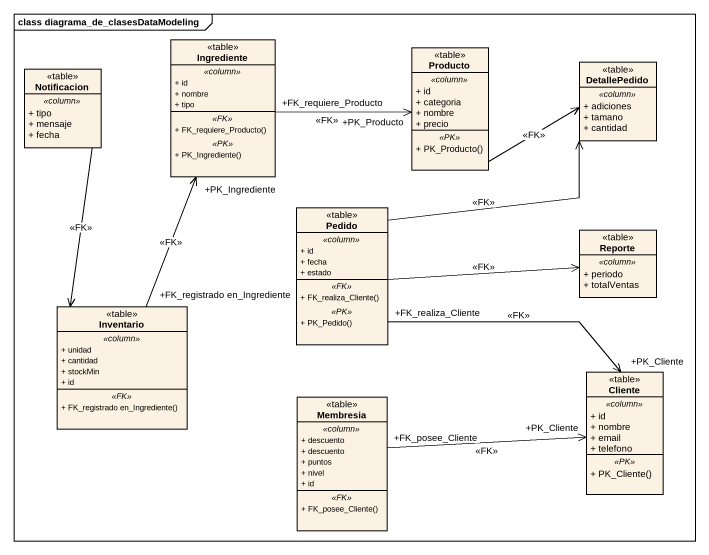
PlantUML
@startuml
mainframe class diagrama_de_clasesDataModeling
hide circle
hide empty members
skinparam classAttributeIconSize 0
class Ingrediente <<table>> {
  .. <<column>> ..
  + id
  + nombre
  + tipo
  .. <<FK>> ..
  + FK_requiere_Producto()
  .. <<PK>> ..
  + PK_Ingrediente()
}
class Notificacion <<table>> {
  .. <<column>> ..
  + tipo
  + mensaje
  + fecha
}
class Producto <<table>> {
  .. <<column>> ..
  + id
  + categoria
  + nombre
  + precio
  .. <<PK>> ..
  + PK_Producto()
}
class DetallePedido <<table>> {
  .. <<column>> ..
  + adiciones
  + tamano
  + cantidad
}
class Pedido <<table>> {
  .. <<column>> ..
  + id
  + fecha
  + estado
  .. <<FK>> ..
  + FK_realiza_Cliente()
  .. <<PK>> ..
  + PK_Pedido()
}
class Reporte <<table>> {
  .. <<column>> ..
  + periodo
  + totalVentas
}
class Inventario <<table>> {
  .. <<column>> ..
  + unidad
  + cantidad
  + stockMin
  + id
  .. <<FK>> ..
  + FK_registrado en_Ingrediente()
}
class Cliente <<table>> {
  .. <<column>> ..
  + id
  + nombre
  + email
  + telefono
  .. <<PK>> ..
  + PK_Cliente()
}
class Membresia <<table>> {
  .. <<column>> ..
  + descuento
  + descuento
  + puntos
  + nivel
  + id
  .. <<FK>> ..
  + FK_posee_Cliente()
}
Ingrediente "+FK_requiere_Producto" -right-> "+PK_Producto" Producto : <<FK>>
Notificacion --> Inventario : <<FK>>
Producto -right-> DetallePedido : <<FK>>
Pedido -up-> DetallePedido : <<FK>>
Pedido -right-> Reporte : <<FK>>
Pedido "+FK_realiza_Cliente" -right-> "+PK_Cliente" Cliente : <<FK>>
Inventario "+FK_registrado en_Ingrediente" -up-> "+PK_Ingrediente" Ingrediente : <<FK>>
Membresia "+FK_posee_Cliente" -right-> "+PK_Cliente" Cliente : <<FK>>
@enduml
